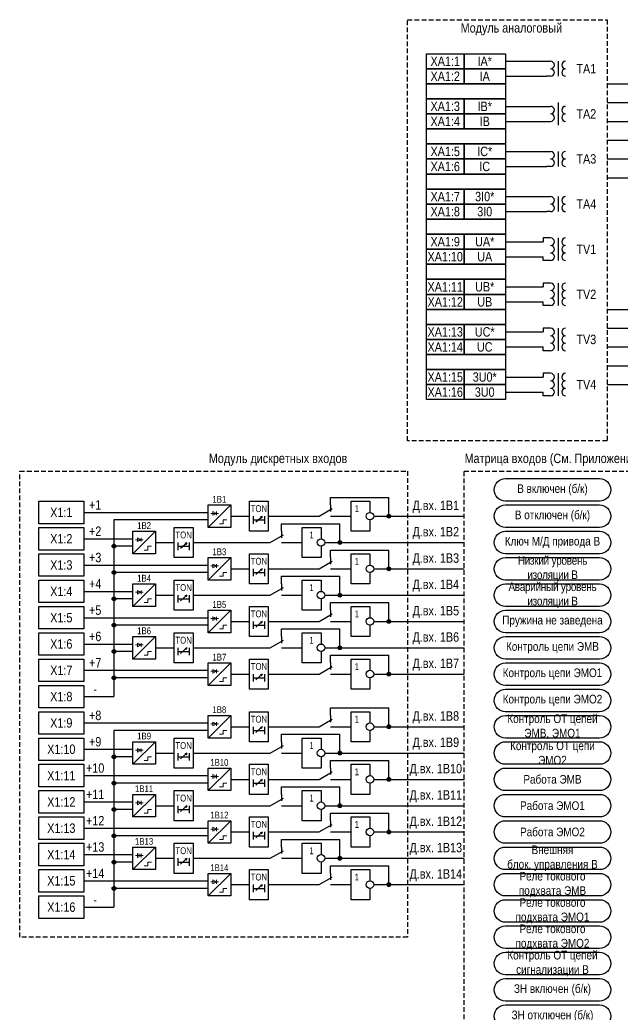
# Model space of a CAD drawing. Header units: millimetres. Extents: x -32357 to 1150, y -489 to 2440.
# Drawn here: x -32357 to -32197, y 519.6 to 784 of the extents above; entities that cross this region are included whole.
import ezdxf

# ---------------------------------------------------------------- set-up
doc = ezdxf.new("R2010")
doc.units = ezdxf.units.MM
doc.linetypes.add('штриховая2', pattern=[0.375, 0.25, -0.125])
doc.layers.add('Основная', color=7, linetype='Continuous')
doc.styles.add('2.5_Gost_RD', font='ARIALN.TTF', dxfattribs={"height": 2.5})

# ---------------------------------------------------------------- blocks, each defined once
blk = doc.blocks.new('*U958')
at = {"layer": 'Основная', "ltscale": 0.35}
blk.add_line((6, 6), (6, 2.5), dxfattribs=at)
at = {"layer": 'Основная', "color": 0}
blk.add_line((0, 0), (7, 4), dxfattribs=at)
blk = doc.blocks.new('Точка')
at = {"ltscale": 100}
h = blk.add_hatch(color=256, dxfattribs=at)
h.dxf.hatch_style = 1
edge = h.paths.add_edge_path()
edge.add_arc((0, 0), 0.5, 0, 360)
blk.add_circle((0, 0), 0.5, dxfattribs=at)

msp = doc.modelspace()

# ---------------------------------------------------------------- linework, layer by layer
at = {"ltscale": 100}
for p, q in [((-32228, 773), (-32216, 773)), ((-32214, 773), (-32214, 769)), ((-32228, 769), (-32217, 769)), ((-32228, 769), (-32217, 769)), ((-32216, 769), (-32217, 769)), ((-32201, 767), (-32179, 767)), ((-32214, 762), (-32214, 756)), ((-32201, 762), (-32179, 762)), ((-32228, 761), (-32216, 761)), ((-32228, 757), (-32216, 757)), ((-32201, 757), (-32179, 757)), ((-32201, 752), (-32179, 752)), ((-32228, 749), (-32216, 749)), ((-32214, 749), (-32214, 745)), ((-32201, 747), (-32179, 747)), ((-32228, 745), (-32217, 745)), ((-32228, 745), (-32217, 745)), ((-32216, 745), (-32217, 745)), ((-32201, 742), (-32179, 742)), ((-32228, 737), (-32216, 737)), ((-32214, 737), (-32214, 733)), ((-32228, 733), (-32217, 733)), ((-32228, 733), (-32217, 733)), ((-32216, 733), (-32217, 733)), ((-32228, 725), (-32218, 725)), ((-32216, 726), (-32218, 726)), ((-32218, 726), (-32218, 725)), ((-32214, 726), (-32214, 720)), ((-32228, 721), (-32218, 721)), ((-32218, 720), (-32218, 721)), ((-32216, 720), (-32218, 720)), ((-32216, 714), (-32218, 714)), ((-32218, 714), (-32218, 713)), ((-32214, 714), (-32214, 708)), ((-32228, 713), (-32218, 713)), ((-32228, 709), (-32218, 709)), ((-32218, 708), (-32218, 709)), ((-32216, 708), (-32218, 708)), ((-32201, 707), (-32179, 707)), ((-32228, 701), (-32218, 701)), ((-32216, 702), (-32218, 702)), ((-32218, 702), (-32218, 701)), ((-32214, 702), (-32214, 696)), ((-32201, 702), (-32179, 702)), ((-32228, 697), (-32218, 697)), ((-32218, 696), (-32218, 697)), ((-32216, 696), (-32218, 696)), ((-32201, 697), (-32179, 697)), ((-32201, 692), (-32179, 692)), ((-32228, 689), (-32218, 689)), ((-32216, 690), (-32218, 690)), ((-32218, 690), (-32218, 689)), ((-32214, 690), (-32214, 684)), ((-32228, 685), (-32218, 685)), ((-32218, 684), (-32218, 685)), ((-32201, 687), (-32179, 687)), ((-32216, 684), (-32218, 684)), ((-32274.5, 655), (-32274.5, 657)), ((-32274.5, 657), (-32259, 657)), ((-32259, 652), (-32259, 657)), ((-32307, 651), (-32332, 651)), ((-32332, 651), (-32332, 604)), ((-32301, 652), (-32296, 652)), ((-32272, 652), (-32269, 652)), ((-32263, 652), (-32239, 652)), ((-32287.5, 648), (-32287.5, 650)), ((-32287.5, 650), (-32272, 650)), ((-32272, 645), (-32272, 650)), ((-32327, 644), (-32332, 644)), ((-32321, 645), (-32316, 645)), ((-32285, 645), (-32282, 645)), ((-32276, 645), (-32239, 645)), ((-32274.5, 641), (-32274.5, 643)), ((-32274.5, 643), (-32259, 643)), ((-32259, 638), (-32259, 643)), ((-32301, 638), (-32296, 638)), ((-32272, 638), (-32269, 638)), ((-32263, 638), (-32239, 638)), ((-32307, 637), (-32332, 637)), ((-32287.5, 634), (-32287.5, 636)), ((-32287.5, 636), (-32272, 636)), ((-32272, 631), (-32272, 636)), ((-32327, 630), (-32332, 630)), ((-32321, 631), (-32316, 631)), ((-32285, 631), (-32282, 631)), ((-32276, 631), (-32239, 631)), ((-32274.5, 627), (-32274.5, 629)), ((-32274.5, 629), (-32259, 629)), ((-32259, 624), (-32259, 629)), ((-32307, 623), (-32332, 623)), ((-32301, 624), (-32296, 624)), ((-32287.5, 620), (-32287.5, 622)), ((-32287.5, 622), (-32272, 622)), ((-32272, 624), (-32269, 624)), ((-32272, 617), (-32272, 622)), ((-32263, 624), (-32239, 624)), ((-32321, 617), (-32316, 617)), ((-32285, 617), (-32282, 617)), ((-32276, 617), (-32239, 617)), ((-32327, 616), (-32332, 616)), ((-32274.5, 615), (-32259, 615)), ((-32274.5, 613), (-32274.5, 615)), ((-32259, 610), (-32259, 615)), ((-32307, 609), (-32332, 609)), ((-32301, 610), (-32296, 610)), ((-32272, 610), (-32269, 610)), ((-32263, 610), (-32239, 610)), ((-32274.5, 599), (-32274.5, 601)), ((-32274.5, 601), (-32259, 601)), ((-32259, 596), (-32259, 601)), ((-32307, 595), (-32332, 595)), ((-32332, 595), (-32332, 548)), ((-32301, 596), (-32296, 596)), ((-32272, 596), (-32269, 596)), ((-32263, 596), (-32239, 596)), ((-32287.5, 592), (-32287.5, 594)), ((-32287.5, 594), (-32272, 594)), ((-32272, 589), (-32272, 594)), ((-32327, 588), (-32332, 588)), ((-32321, 589), (-32316, 589)), ((-32285, 589), (-32282, 589)), ((-32276, 589), (-32239, 589)), ((-32274.5, 585), (-32274.5, 587)), ((-32274.5, 587), (-32259, 587)), ((-32259, 582), (-32259, 587)), ((-32301, 582), (-32296, 582)), ((-32272, 582), (-32269, 582)), ((-32263, 582), (-32239, 582)), ((-32307, 581), (-32332, 581)), ((-32287.5, 578), (-32287.5, 580)), ((-32287.5, 580), (-32272, 580)), ((-32272, 575), (-32272, 580)), ((-32327, 574), (-32332, 574)), ((-32321, 575), (-32316, 575)), ((-32285, 575), (-32282, 575)), ((-32276, 575), (-32239, 575)), ((-32274.5, 571), (-32274.5, 573)), ((-32274.5, 573), (-32259, 573)), ((-32259, 568), (-32259, 573)), ((-32307, 567), (-32332, 567)), ((-32301, 568), (-32296, 568)), ((-32287.5, 564), (-32287.5, 566)), ((-32287.5, 566), (-32272, 566)), ((-32272, 568), (-32269, 568)), ((-32272, 561), (-32272, 566)), ((-32263, 568), (-32239, 568)), ((-32321, 561), (-32316, 561)), ((-32285, 561), (-32282, 561)), ((-32276, 561), (-32239, 561)), ((-32327, 560), (-32332, 560)), ((-32274.5, 559), (-32259, 559)), ((-32274.5, 557), (-32274.5, 559)), ((-32259, 554), (-32259, 559)), ((-32307, 553), (-32332, 553)), ((-32301, 554), (-32296, 554)), ((-32272, 554), (-32269, 554)), ((-32263, 554), (-32239, 554))]:
    msp.add_line(p, q, dxfattribs=at)
at = {"lineweight": 13, "ltscale": 0.25}
for p, q in [((-32304.75, 653.25), (-32304.75, 652.25)), ((-32324.75, 646.25), (-32324.75, 645.25)), ((-32304.75, 639.25), (-32304.75, 638.25)), ((-32324.75, 632.25), (-32324.75, 631.25)), ((-32304.75, 625.25), (-32304.75, 624.25)), ((-32324.75, 618.25), (-32324.75, 617.25)), ((-32304.75, 611.25), (-32304.75, 610.25)), ((-32304.75, 597.25), (-32304.75, 596.25)), ((-32324.75, 590.25), (-32324.75, 589.25)), ((-32304.75, 583.25), (-32304.75, 582.25)), ((-32324.75, 576.25), (-32324.75, 575.25)), ((-32304.75, 569.25), (-32304.75, 568.25)), ((-32324.75, 562.25), (-32324.75, 561.25)), ((-32304.75, 555.25), (-32304.75, 554.25))]:
    msp.add_line(p, q, dxfattribs=at)
at = {"color": 7, "ltscale": 100}
for p, q in [((-32294.3, 650.46), (-32292.63, 651.95)), ((-32292.63, 651.95), (-32293.15, 651.73)), ((-32292.63, 651.95), (-32292.89, 651.48)), ((-32314.3, 643.46), (-32312.63, 644.95)), ((-32312.63, 644.95), (-32313.15, 644.73)), ((-32312.63, 644.95), (-32312.89, 644.48)), ((-32294.3, 636.46), (-32292.63, 637.95)), ((-32292.63, 637.95), (-32293.15, 637.73)), ((-32292.63, 637.95), (-32292.89, 637.48)), ((-32314.3, 629.46), (-32312.63, 630.95)), ((-32312.63, 630.95), (-32313.15, 630.73)), ((-32312.63, 630.95), (-32312.89, 630.48)), ((-32294.3, 622.46), (-32292.63, 623.95)), ((-32292.63, 623.95), (-32293.15, 623.73)), ((-32292.63, 623.95), (-32292.89, 623.48)), ((-32314.3, 615.46), (-32312.63, 616.95)), ((-32312.63, 616.95), (-32313.15, 616.73)), ((-32312.63, 616.95), (-32312.89, 616.48)), ((-32294.3, 608.46), (-32292.63, 609.95)), ((-32292.63, 609.95), (-32293.15, 609.73)), ((-32292.63, 609.95), (-32292.89, 609.48)), ((-32294.3, 594.46), (-32292.63, 595.95)), ((-32292.63, 595.95), (-32293.15, 595.73)), ((-32292.63, 595.95), (-32292.89, 595.48)), ((-32314.3, 587.46), (-32312.63, 588.95)), ((-32312.63, 588.95), (-32313.15, 588.73)), ((-32312.63, 588.95), (-32312.89, 588.48)), ((-32294.3, 580.46), (-32292.63, 581.95)), ((-32292.63, 581.95), (-32293.15, 581.73)), ((-32292.63, 581.95), (-32292.89, 581.48)), ((-32314.3, 573.46), (-32312.63, 574.95)), ((-32312.63, 574.95), (-32313.15, 574.73)), ((-32312.63, 574.95), (-32312.89, 574.48)), ((-32294.3, 566.46), (-32292.63, 567.95)), ((-32292.63, 567.95), (-32293.15, 567.73)), ((-32292.63, 567.95), (-32292.89, 567.48)), ((-32314.3, 559.46), (-32312.63, 560.95)), ((-32312.63, 560.95), (-32313.15, 560.73)), ((-32312.63, 560.95), (-32312.89, 560.48)), ((-32294.3, 552.46), (-32292.63, 553.95)), ((-32292.63, 553.95), (-32293.15, 553.73)), ((-32292.63, 553.95), (-32292.89, 553.48))]:
    msp.add_line(p, q, dxfattribs=at)
at = {"color": 7, "linetype": 'штриховая2', "ltscale": 5}
for points in [[(-32254, 784), (-32201, 784), (-32201, 672), (-32254, 672)], [(-32357, 664), (-32254, 664), (-32254, 540), (-32357, 540)], [(-32239, 664), (-32189, 664), (-32189, 72), (-32239, 72)]]:
    msp.add_lwpolyline(points, close=True, dxfattribs=at)
at = {"ltscale": 100}
for points in [[(-32249, 775), (-32239, 775), (-32239, 771), (-32249, 771)], [(-32239, 775), (-32228, 775), (-32228, 771), (-32239, 771)], [(-32249, 771), (-32239, 771), (-32239, 767), (-32249, 767)], [(-32239, 771), (-32228, 771), (-32228, 767), (-32239, 767)], [(-32249, 767), (-32228, 767), (-32228, 763), (-32249, 763)], [(-32249, 763), (-32239, 763), (-32239, 759), (-32249, 759)], [(-32239, 763), (-32228, 763), (-32228, 759), (-32239, 759)], [(-32249, 759), (-32239, 759), (-32239, 755), (-32249, 755)], [(-32239, 759), (-32228, 759), (-32228, 755), (-32239, 755)], [(-32249, 755), (-32228, 755), (-32228, 751), (-32249, 751)], [(-32249, 751), (-32239, 751), (-32239, 747), (-32249, 747)], [(-32239, 751), (-32228, 751), (-32228, 747), (-32239, 747)], [(-32249, 747), (-32239, 747), (-32239, 743), (-32249, 743)], [(-32239, 747), (-32228, 747), (-32228, 743), (-32239, 743)], [(-32249, 743), (-32228, 743), (-32228, 739), (-32249, 739)], [(-32249, 739), (-32239, 739), (-32239, 735), (-32249, 735)], [(-32239, 739), (-32228, 739), (-32228, 735), (-32239, 735)], [(-32249, 735), (-32239, 735), (-32239, 731), (-32249, 731)], [(-32239, 735), (-32228, 735), (-32228, 731), (-32239, 731)], [(-32249, 731), (-32228, 731), (-32228, 727), (-32249, 727)], [(-32249, 727), (-32239, 727), (-32239, 723), (-32249, 723)], [(-32239, 727), (-32228, 727), (-32228, 723), (-32239, 723)], [(-32249, 723), (-32239, 723), (-32239, 719), (-32249, 719)], [(-32239, 723), (-32228, 723), (-32228, 719), (-32239, 719)], [(-32249, 719), (-32228, 719), (-32228, 715), (-32249, 715)], [(-32249, 715), (-32239, 715), (-32239, 711), (-32249, 711)], [(-32239, 715), (-32228, 715), (-32228, 711), (-32239, 711)], [(-32249, 711), (-32239, 711), (-32239, 707), (-32249, 707)], [(-32239, 711), (-32228, 711), (-32228, 707), (-32239, 707)], [(-32249, 707), (-32228, 707), (-32228, 703), (-32249, 703)], [(-32249, 703), (-32239, 703), (-32239, 699), (-32249, 699)], [(-32239, 703), (-32228, 703), (-32228, 699), (-32239, 699)], [(-32249, 699), (-32239, 699), (-32239, 695), (-32249, 695)], [(-32239, 699), (-32228, 699), (-32228, 695), (-32239, 695)], [(-32249, 695), (-32228, 695), (-32228, 691), (-32249, 691)], [(-32249, 691), (-32239, 691), (-32239, 687), (-32249, 687)], [(-32239, 691), (-32228, 691), (-32228, 687), (-32239, 687)], [(-32249, 687), (-32239, 687), (-32239, 683), (-32249, 683)], [(-32239, 687), (-32228, 687), (-32228, 683), (-32239, 683)], [(-32296, 656), (-32291, 656), (-32291, 648), (-32296, 648)], [(-32316, 649), (-32311, 649), (-32311, 641), (-32316, 641)], [(-32296, 642), (-32291, 642), (-32291, 634), (-32296, 634)], [(-32316, 635), (-32311, 635), (-32311, 627), (-32316, 627)], [(-32296, 628), (-32291, 628), (-32291, 620), (-32296, 620)], [(-32316, 621), (-32311, 621), (-32311, 613), (-32316, 613)], [(-32296, 614), (-32291, 614), (-32291, 606), (-32296, 606)], [(-32296, 600), (-32291, 600), (-32291, 592), (-32296, 592)], [(-32316, 593), (-32311, 593), (-32311, 585), (-32316, 585)], [(-32296, 586), (-32291, 586), (-32291, 578), (-32296, 578)], [(-32316, 579), (-32311, 579), (-32311, 571), (-32316, 571)], [(-32296, 572), (-32291, 572), (-32291, 564), (-32296, 564)], [(-32316, 565), (-32311, 565), (-32311, 557), (-32316, 557)], [(-32296, 558), (-32291, 558), (-32291, 550), (-32296, 550)]]:
    msp.add_lwpolyline(points, close=True, dxfattribs=at)
for points in [[(-32228, 656, -1), (-32228, 662), (-32203, 662, -1), (-32203, 656)], [(-32228, 649, -1), (-32228, 655), (-32203, 655, -1), (-32203, 649)], [(-32228, 642, -1), (-32228, 648), (-32203, 648, -1), (-32203, 642)], [(-32228, 635, -1), (-32228, 641), (-32203, 641, -1), (-32203, 635)], [(-32228, 628, -1), (-32228, 634), (-32203, 634, -1), (-32203, 628)], [(-32228, 621, -1), (-32228, 627), (-32203, 627, -1), (-32203, 621)], [(-32228, 614, -1), (-32228, 620), (-32203, 620, -1), (-32203, 614)], [(-32228, 607, -1), (-32228, 613), (-32203, 613, -1), (-32203, 607)], [(-32228, 600, -1), (-32228, 606), (-32203, 606, -1), (-32203, 600)], [(-32228, 593, -1), (-32228, 599), (-32203, 599, -1), (-32203, 593)], [(-32228, 586, -1), (-32228, 592), (-32203, 592, -1), (-32203, 586)], [(-32228, 579, -1), (-32228, 585), (-32203, 585, -1), (-32203, 579)], [(-32228, 572, -1), (-32228, 578), (-32203, 578, -1), (-32203, 572)], [(-32228, 565, -1), (-32228, 571), (-32203, 571, -1), (-32203, 565)], [(-32228, 558, -1), (-32228, 564), (-32203, 564, -1), (-32203, 558)], [(-32228, 551, -1), (-32228, 557), (-32203, 557, -1), (-32203, 551)], [(-32228, 544, -1), (-32228, 550), (-32203, 550, -1), (-32203, 544)], [(-32228, 537, -1), (-32228, 543), (-32203, 543, -1), (-32203, 537)], [(-32228, 530, -1), (-32228, 536), (-32203, 536, -1), (-32203, 530)], [(-32228, 523, -1), (-32228, 529), (-32203, 529, -1), (-32203, 523)], [(-32228, 516, -1), (-32228, 522), (-32203, 522, -1), (-32203, 516)]]:
    msp.add_lwpolyline(points, format="xyb", close=True, dxfattribs=at)
for points in [[(-32352, 656), (-32340, 656), (-32340, 650), (-32352, 650)], [(-32307, 655), (-32301, 655), (-32301, 649), (-32307, 649)], [(-32352, 649), (-32340, 649), (-32340, 643), (-32352, 643)], [(-32327, 648), (-32321, 648), (-32321, 642), (-32327, 642)], [(-32352, 642), (-32340, 642), (-32340, 636), (-32352, 636)], [(-32307, 641), (-32301, 641), (-32301, 635), (-32307, 635)], [(-32352, 635), (-32340, 635), (-32340, 629), (-32352, 629)], [(-32327, 634), (-32321, 634), (-32321, 628), (-32327, 628)], [(-32352, 628), (-32340, 628), (-32340, 622), (-32352, 622)], [(-32307, 627), (-32301, 627), (-32301, 621), (-32307, 621)], [(-32352, 621), (-32340, 621), (-32340, 615), (-32352, 615)], [(-32327, 620), (-32321, 620), (-32321, 614), (-32327, 614)], [(-32352, 614), (-32340, 614), (-32340, 608), (-32352, 608)], [(-32307, 613), (-32301, 613), (-32301, 607), (-32307, 607)], [(-32352, 607), (-32340, 607), (-32340, 601), (-32352, 601)], [(-32352, 600), (-32340, 600), (-32340, 594), (-32352, 594)], [(-32307, 599), (-32301, 599), (-32301, 593), (-32307, 593)], [(-32352, 593), (-32340, 593), (-32340, 587), (-32352, 587)], [(-32327, 592), (-32321, 592), (-32321, 586), (-32327, 586)], [(-32352, 586), (-32340, 586), (-32340, 580), (-32352, 580)], [(-32307, 585), (-32301, 585), (-32301, 579), (-32307, 579)], [(-32352, 579), (-32340, 579), (-32340, 573), (-32352, 573)], [(-32327, 578), (-32321, 578), (-32321, 572), (-32327, 572)], [(-32352, 572), (-32340, 572), (-32340, 566), (-32352, 566)], [(-32307, 571), (-32301, 571), (-32301, 565), (-32307, 565)], [(-32352, 565), (-32340, 565), (-32340, 559), (-32352, 559)], [(-32327, 564), (-32321, 564), (-32321, 558), (-32327, 558)], [(-32352, 558), (-32340, 558), (-32340, 552), (-32352, 552)], [(-32307, 557), (-32301, 557), (-32301, 551), (-32307, 551)], [(-32352, 551), (-32340, 551), (-32340, 545), (-32352, 545)]]:
    msp.add_lwpolyline(points, close=True)
for points in [[(-32264, 651), (-32264, 648), (-32269, 648), (-32269, 656), (-32264, 656), (-32264, 653)], [(-32295, 652), (-32295, 650)], [(-32295, 651), (-32292, 651)], [(-32292, 652), (-32292, 650)], [(-32277, 644), (-32277, 641), (-32282, 641), (-32282, 649), (-32277, 649), (-32277, 646)], [(-32315, 645), (-32315, 643)], [(-32315, 644), (-32312, 644)], [(-32312, 645), (-32312, 643)], [(-32264, 637), (-32264, 634), (-32269, 634), (-32269, 642), (-32264, 642), (-32264, 639)], [(-32295, 638), (-32295, 636)], [(-32292, 638), (-32292, 636)], [(-32295, 637), (-32292, 637)], [(-32277, 630), (-32277, 627), (-32282, 627), (-32282, 635), (-32277, 635), (-32277, 632)], [(-32315, 631), (-32315, 629)], [(-32315, 630), (-32312, 630)], [(-32312, 631), (-32312, 629)], [(-32264, 623), (-32264, 620), (-32269, 620), (-32269, 628), (-32264, 628), (-32264, 625)], [(-32295, 624), (-32295, 622)], [(-32295, 623), (-32292, 623)], [(-32292, 624), (-32292, 622)], [(-32277, 616), (-32277, 613), (-32282, 613), (-32282, 621), (-32277, 621), (-32277, 618)], [(-32315, 617), (-32315, 615)], [(-32312, 617), (-32312, 615)], [(-32315, 616), (-32312, 616)], [(-32264, 609), (-32264, 606), (-32269, 606), (-32269, 614), (-32264, 614), (-32264, 611)], [(-32295, 610), (-32295, 608)], [(-32295, 609), (-32292, 609)], [(-32292, 610), (-32292, 608)], [(-32264, 595), (-32264, 592), (-32269, 592), (-32269, 600), (-32264, 600), (-32264, 597)], [(-32295, 596), (-32295, 594)], [(-32295, 595), (-32292, 595)], [(-32292, 596), (-32292, 594)], [(-32277, 588), (-32277, 585), (-32282, 585), (-32282, 593), (-32277, 593), (-32277, 590)], [(-32315, 589), (-32315, 587)], [(-32315, 588), (-32312, 588)], [(-32312, 589), (-32312, 587)], [(-32264, 581), (-32264, 578), (-32269, 578), (-32269, 586), (-32264, 586), (-32264, 583)], [(-32295, 582), (-32295, 580)], [(-32292, 582), (-32292, 580)], [(-32295, 581), (-32292, 581)], [(-32277, 574), (-32277, 571), (-32282, 571), (-32282, 579), (-32277, 579), (-32277, 576)], [(-32315, 575), (-32315, 573)], [(-32315, 574), (-32312, 574)], [(-32312, 575), (-32312, 573)], [(-32264, 567), (-32264, 564), (-32269, 564), (-32269, 572), (-32264, 572), (-32264, 569)], [(-32295, 568), (-32295, 566)], [(-32295, 567), (-32292, 567)], [(-32292, 568), (-32292, 566)], [(-32277, 560), (-32277, 557), (-32282, 557), (-32282, 565), (-32277, 565), (-32277, 562)], [(-32315, 561), (-32315, 559)], [(-32312, 561), (-32312, 559)], [(-32315, 560), (-32312, 560)], [(-32264, 553), (-32264, 550), (-32269, 550), (-32269, 558), (-32264, 558), (-32264, 555)], [(-32295, 554), (-32295, 552)], [(-32295, 553), (-32292, 553)], [(-32292, 554), (-32292, 552)]]:
    msp.add_lwpolyline(points, dxfattribs=at)
at = {"lineweight": 13, "ltscale": 0.25}
for points in [[(-32304.75, 652.75), (-32305.75, 653.25), (-32305.75, 652.25), (-32304.75, 652.75)], [(-32324.75, 645.75), (-32325.75, 646.25), (-32325.75, 645.25), (-32324.75, 645.75)], [(-32304.75, 638.75), (-32305.75, 639.25), (-32305.75, 638.25), (-32304.75, 638.75)], [(-32324.75, 631.75), (-32325.75, 632.25), (-32325.75, 631.25), (-32324.75, 631.75)], [(-32304.75, 624.75), (-32305.75, 625.25), (-32305.75, 624.25), (-32304.75, 624.75)], [(-32324.75, 617.75), (-32325.75, 618.25), (-32325.75, 617.25), (-32324.75, 617.75)], [(-32304.75, 610.75), (-32305.75, 611.25), (-32305.75, 610.25), (-32304.75, 610.75)], [(-32304.75, 596.75), (-32305.75, 597.25), (-32305.75, 596.25), (-32304.75, 596.75)], [(-32324.75, 589.75), (-32325.75, 590.25), (-32325.75, 589.25), (-32324.75, 589.75)], [(-32304.75, 582.75), (-32305.75, 583.25), (-32305.75, 582.25), (-32304.75, 582.75)], [(-32324.75, 575.75), (-32325.75, 576.25), (-32325.75, 575.25), (-32324.75, 575.75)], [(-32304.75, 568.75), (-32305.75, 569.25), (-32305.75, 568.25), (-32304.75, 568.75)], [(-32324.75, 561.75), (-32325.75, 562.25), (-32325.75, 561.25), (-32324.75, 561.75)], [(-32304.75, 554.75), (-32305.75, 555.25), (-32305.75, 554.25), (-32304.75, 554.75)]]:
    msp.add_lwpolyline(points, dxfattribs=at)
at = {"lineweight": 13, "flags": 128}
for points in [[(-32305.5, 653.5, 0, 0, 0), (-32305.5, 654, 0.25, 0, 0), (-32305.5, 654.5, 0, 0, 0)], [(-32305, 653.5, 0, 0, 0), (-32305, 654, 0.25, 0, 0), (-32305, 654.5, 0, 0, 0)], [(-32325.5, 646.5, 0, 0, 0), (-32325.5, 647, 0.25, 0, 0), (-32325.5, 647.5, 0, 0, 0)], [(-32325, 646.5, 0, 0, 0), (-32325, 647, 0.25, 0, 0), (-32325, 647.5, 0, 0, 0)], [(-32305.5, 639.5, 0, 0, 0), (-32305.5, 640, 0.25, 0, 0), (-32305.5, 640.5, 0, 0, 0)], [(-32305, 639.5, 0, 0, 0), (-32305, 640, 0.25, 0, 0), (-32305, 640.5, 0, 0, 0)], [(-32325.5, 632.5, 0, 0, 0), (-32325.5, 633, 0.25, 0, 0), (-32325.5, 633.5, 0, 0, 0)], [(-32325, 632.5, 0, 0, 0), (-32325, 633, 0.25, 0, 0), (-32325, 633.5, 0, 0, 0)], [(-32305.5, 625.5, 0, 0, 0), (-32305.5, 626, 0.25, 0, 0), (-32305.5, 626.5, 0, 0, 0)], [(-32305, 625.5, 0, 0, 0), (-32305, 626, 0.25, 0, 0), (-32305, 626.5, 0, 0, 0)], [(-32325.5, 618.5, 0, 0, 0), (-32325.5, 619, 0.25, 0, 0), (-32325.5, 619.5, 0, 0, 0)], [(-32325, 618.5, 0, 0, 0), (-32325, 619, 0.25, 0, 0), (-32325, 619.5, 0, 0, 0)], [(-32305.5, 611.5, 0, 0, 0), (-32305.5, 612, 0.25, 0, 0), (-32305.5, 612.5, 0, 0, 0)], [(-32305, 611.5, 0, 0, 0), (-32305, 612, 0.25, 0, 0), (-32305, 612.5, 0, 0, 0)], [(-32305.5, 597.5, 0, 0, 0), (-32305.5, 598, 0.25, 0, 0), (-32305.5, 598.5, 0, 0, 0)], [(-32305, 597.5, 0, 0, 0), (-32305, 598, 0.25, 0, 0), (-32305, 598.5, 0, 0, 0)], [(-32325.5, 590.5, 0, 0, 0), (-32325.5, 591, 0.25, 0, 0), (-32325.5, 591.5, 0, 0, 0)], [(-32325, 590.5, 0, 0, 0), (-32325, 591, 0.25, 0, 0), (-32325, 591.5, 0, 0, 0)], [(-32305.5, 583.5, 0, 0, 0), (-32305.5, 584, 0.25, 0, 0), (-32305.5, 584.5, 0, 0, 0)], [(-32305, 583.5, 0, 0, 0), (-32305, 584, 0.25, 0, 0), (-32305, 584.5, 0, 0, 0)], [(-32325.5, 576.5, 0, 0, 0), (-32325.5, 577, 0.25, 0, 0), (-32325.5, 577.5, 0, 0, 0)], [(-32325, 576.5, 0, 0, 0), (-32325, 577, 0.25, 0, 0), (-32325, 577.5, 0, 0, 0)], [(-32305.5, 569.5, 0, 0, 0), (-32305.5, 570, 0.25, 0, 0), (-32305.5, 570.5, 0, 0, 0)], [(-32305, 569.5, 0, 0, 0), (-32305, 570, 0.25, 0, 0), (-32305, 570.5, 0, 0, 0)], [(-32325.5, 562.5, 0, 0, 0), (-32325.5, 563, 0.25, 0, 0), (-32325.5, 563.5, 0, 0, 0)], [(-32325, 562.5, 0, 0, 0), (-32325, 563, 0.25, 0, 0), (-32325, 563.5, 0, 0, 0)], [(-32305.5, 555.5, 0, 0, 0), (-32305.5, 556, 0.25, 0, 0), (-32305.5, 556.5, 0, 0, 0)], [(-32305, 555.5, 0, 0, 0), (-32305, 556, 0.25, 0, 0), (-32305, 556.5, 0, 0, 0)]]:
    msp.add_lwpolyline(points, format="xyseb", dxfattribs=at)
for centre in [(-32264, 652), (-32277, 645), (-32264, 638), (-32277, 631), (-32264, 624), (-32277, 617), (-32264, 610), (-32264, 596), (-32277, 589), (-32264, 582), (-32277, 575), (-32264, 568), (-32277, 561), (-32264, 554)]:
    msp.add_circle(centre, 1)
at = {"ltscale": 100}
for centre, start, end in [((-32216, 772), 270, 90), ((-32212, 772), 90, 270), ((-32216, 770), 270, 90), ((-32212, 770), 90, 270), ((-32216, 760), 270, 90), ((-32216, 758), 270, 90), ((-32212, 760), 90, 270), ((-32212, 758), 90, 270), ((-32216, 748), 270, 90), ((-32212, 748), 90, 270), ((-32216, 746), 270, 90), ((-32212, 746), 90, 270), ((-32216, 736), 270, 90), ((-32212, 736), 90, 270), ((-32216, 734), 270, 90), ((-32212, 734), 90, 270), ((-32216, 725), 270, 90), ((-32212, 725), 90, 270), ((-32216, 723), 270, 90), ((-32216, 721), 270, 90), ((-32212, 723), 90, 270), ((-32212, 721), 90, 270), ((-32216, 713), 270, 90), ((-32212, 713), 90, 270), ((-32216, 711), 270, 90), ((-32212, 711), 90, 270), ((-32216, 709), 270, 90), ((-32212, 709), 90, 270), ((-32216, 701), 270, 90), ((-32212, 701), 90, 270), ((-32216, 699), 270, 90), ((-32212, 699), 90, 270), ((-32216, 697), 270, 90), ((-32212, 697), 90, 270), ((-32216, 689), 270, 90), ((-32216, 687), 270, 90), ((-32212, 689), 90, 270), ((-32212, 687), 90, 270), ((-32216, 685), 270, 90), ((-32212, 685), 90, 270)]:
    msp.add_arc(centre, 1, start, end, dxfattribs=at)
at = {"layer": 'Основная', "ltscale": 0.25}
for p, q in [((-32301, 655), (-32307, 649)), ((-32321, 648), (-32327, 642)), ((-32301, 641), (-32307, 635)), ((-32321, 634), (-32327, 628)), ((-32301, 627), (-32307, 621)), ((-32321, 620), (-32327, 614)), ((-32301, 613), (-32307, 607)), ((-32301, 599), (-32307, 593)), ((-32321, 592), (-32327, 586)), ((-32301, 585), (-32307, 579)), ((-32321, 578), (-32327, 572)), ((-32301, 571), (-32307, 565)), ((-32321, 564), (-32327, 558)), ((-32301, 557), (-32307, 551))]:
    msp.add_line(p, q, dxfattribs=at)
at = {"layer": 'Основная', "color": 0}
for p, q in [((-32340, 653), (-32307, 653)), ((-32291, 652), (-32277.5, 652)), ((-32274.5, 652), (-32271.5, 652)), ((-32340, 646), (-32327, 646)), ((-32311, 645), (-32290.5, 645)), ((-32287.5, 645), (-32284.5, 645)), ((-32340, 639), (-32307, 639)), ((-32291, 638), (-32277.5, 638)), ((-32274.5, 638), (-32271.5, 638)), ((-32340, 632), (-32327, 632)), ((-32311, 631), (-32290.5, 631)), ((-32287.5, 631), (-32284.5, 631)), ((-32340, 625), (-32307, 625)), ((-32291, 624), (-32277.5, 624)), ((-32274.5, 624), (-32271.5, 624)), ((-32340, 618), (-32327, 618)), ((-32311, 617), (-32290.5, 617)), ((-32287.5, 617), (-32284.5, 617)), ((-32340, 611), (-32307, 611)), ((-32291, 610), (-32277.5, 610)), ((-32274.5, 610), (-32271.5, 610)), ((-32340, 604), (-32332, 604)), ((-32340, 597), (-32307, 597)), ((-32291, 596), (-32277.5, 596)), ((-32274.5, 596), (-32271.5, 596)), ((-32340, 590), (-32327, 590)), ((-32311, 589), (-32290.5, 589)), ((-32287.5, 589), (-32284.5, 589)), ((-32340, 583), (-32307, 583)), ((-32291, 582), (-32277.5, 582)), ((-32274.5, 582), (-32271.5, 582)), ((-32340, 576), (-32327, 576)), ((-32311, 575), (-32290.5, 575)), ((-32287.5, 575), (-32284.5, 575)), ((-32340, 569), (-32307, 569)), ((-32291, 568), (-32277.5, 568)), ((-32274.5, 568), (-32271.5, 568)), ((-32340, 562), (-32327, 562)), ((-32311, 561), (-32290.5, 561)), ((-32287.5, 561), (-32284.5, 561)), ((-32340, 555), (-32307, 555)), ((-32291, 554), (-32277.5, 554)), ((-32274.5, 554), (-32271.5, 554)), ((-32340, 548), (-32332, 548))]:
    msp.add_line(p, q, dxfattribs=at)
at = {"layer": 'Основная', "color": 0, "lineweight": 13}
for p, q in [((-32306.25, 652.75), (-32304.25, 652.75)), ((-32326.25, 645.75), (-32324.25, 645.75)), ((-32306.25, 638.75), (-32304.25, 638.75)), ((-32326.25, 631.75), (-32324.25, 631.75)), ((-32306.25, 624.75), (-32304.25, 624.75)), ((-32326.25, 617.75), (-32324.25, 617.75)), ((-32306.25, 610.75), (-32304.25, 610.75)), ((-32306.25, 596.75), (-32304.25, 596.75)), ((-32326.25, 589.75), (-32324.25, 589.75)), ((-32306.25, 582.75), (-32304.25, 582.75)), ((-32326.25, 575.75), (-32324.25, 575.75)), ((-32306.25, 568.75), (-32304.25, 568.75)), ((-32326.25, 561.75), (-32324.25, 561.75)), ((-32306.25, 554.75), (-32304.25, 554.75))]:
    msp.add_line(p, q, dxfattribs=at)
for p, q in [((-32303, 651), (-32302, 651)), ((-32303, 650), (-32303, 651)), ((-32304, 650), (-32303, 650)), ((-32324, 643), (-32323, 643)), ((-32323, 644), (-32322, 644)), ((-32323, 643), (-32323, 644)), ((-32304, 636), (-32303, 636)), ((-32303, 637), (-32302, 637)), ((-32303, 636), (-32303, 637)), ((-32323, 630), (-32322, 630)), ((-32323, 629), (-32323, 630)), ((-32324, 629), (-32323, 629)), ((-32324, 629), (-32323, 629)), ((-32304, 622), (-32303, 622)), ((-32303, 623), (-32302, 623)), ((-32303, 622), (-32303, 623)), ((-32324, 615), (-32323, 615)), ((-32323, 616), (-32322, 616)), ((-32323, 615), (-32323, 616)), ((-32303, 609), (-32302, 609)), ((-32303, 608), (-32303, 609)), ((-32304, 608), (-32303, 608)), ((-32303, 595), (-32302, 595)), ((-32303, 594), (-32303, 595)), ((-32304, 594), (-32303, 594)), ((-32323, 588), (-32322, 588)), ((-32323, 587), (-32323, 588)), ((-32324, 587), (-32323, 587)), ((-32304, 580), (-32303, 580)), ((-32303, 581), (-32302, 581)), ((-32303, 580), (-32303, 581)), ((-32323, 574), (-32322, 574)), ((-32323, 573), (-32323, 574)), ((-32324, 573), (-32323, 573)), ((-32324, 573), (-32323, 573)), ((-32304, 566), (-32303, 566)), ((-32303, 567), (-32302, 567)), ((-32303, 566), (-32303, 567)), ((-32324, 559), (-32323, 559)), ((-32323, 560), (-32322, 560)), ((-32323, 559), (-32323, 560)), ((-32303, 553), (-32302, 553)), ((-32303, 552), (-32303, 553)), ((-32304, 552), (-32303, 552))]:
    msp.add_line(p, q, dxfattribs=at).dxf.unprotected_set("ltscale", 0)

# ---------------------------------------------------------------- block references
at = {"ltscale": 100}
for p in [(-32259, 652), (-32272, 645), (-32332, 644), (-32332, 637), (-32259, 638), (-32332, 630), (-32272, 631), (-32259, 624), (-32332, 623), (-32332, 616), (-32272, 617), (-32332, 609), (-32259, 610), (-32259, 596), (-32332, 588), (-32272, 589), (-32259, 582), (-32332, 581), (-32332, 574), (-32272, 575), (-32332, 567), (-32259, 568), (-32272, 561), (-32332, 560), (-32332, 553), (-32259, 554)]:
    msp.add_blockref('Точка', p, dxfattribs=at)
at = {"layer": 'Основная', "ltscale": 0.25, "xscale": 0.5, "yscale": 0.5, "zscale": 0.5}
for p in [(-32277.5, 652), (-32290.5, 645), (-32277.5, 638), (-32290.5, 631), (-32277.5, 624), (-32290.5, 617), (-32277.5, 610), (-32277.5, 596), (-32290.5, 589), (-32277.5, 582), (-32290.5, 575), (-32277.5, 568), (-32290.5, 561), (-32277.5, 554)]:
    msp.add_blockref('*U958', p, dxfattribs=at)

# ---------------------------------------------------------------- texts
at = {"ltscale": 100, "attachment_point": 5, "style": '2.5_Gost_RD'}
for s, insert, char_height, width in [('\\pi2.19125;{\\C7;Модуль аналоговый}', (-32227.5, 781.5), 2.5, 53), ('XA1:1', (-32244, 773), 2.5, 10), ('IA*', (-32233.5, 773), 2.5, 11), ('ТA1', (-32206.5, 771), 2.5, 11), ('XA1:2', (-32244, 769), 2.5, 10), ('IA', (-32233.5, 769), 2.5, 11), ('XA1:3', (-32244, 761), 2.5, 10), ('IB*', (-32233.5, 761), 2.5, 11), ('ТA2', (-32206.5, 759), 2.5, 11), ('XA1:4', (-32244, 757), 2.5, 10), ('IB', (-32233.5, 757), 2.5, 11), ('XA1:5', (-32244, 749), 2.5, 10), ('IC*', (-32233.5, 749), 2.5, 11), ('XA1:6', (-32244, 745), 2.5, 10), ('IC', (-32233.5, 745), 2.5, 11), ('ТA3', (-32206.5, 747), 2.5, 11), ('XA1:7', (-32244, 737), 2.5, 10), ('3I0*', (-32233.5, 737), 2.5, 11), ('ТA4', (-32206.5, 735), 2.5, 11), ('XA1:8', (-32244, 733), 2.5, 10), ('3I0', (-32233.5, 733), 2.5, 11), ('XA1:9', (-32244, 725), 2.5, 10), ('UА*', (-32233.5, 725), 2.5, 11), ('XA1:10', (-32244, 721), 2.5, 10), ('UА', (-32233.5, 721), 2.5, 11), ('ТV1', (-32206.5, 723), 2.5, 11), ('XA1:11', (-32244, 713), 2.5, 10), ('UB*', (-32233.5, 713), 2.5, 11), ('ТV2', (-32206.5, 711), 2.5, 11), ('XA1:12', (-32244, 709), 2.5, 10), ('UB', (-32233.5, 709), 2.5, 11), ('XA1:13', (-32244, 701), 2.5, 10), ('UC*', (-32233.5, 701), 2.5, 11), ('XA1:14', (-32244, 697), 2.5, 10), ('UC', (-32233.5, 697), 2.5, 11), ('ТV3', (-32206.5, 699), 2.5, 11), ('XA1:15', (-32244, 689), 2.5, 10), ('3U0*', (-32233.5, 689), 2.5, 11), ('ТV4', (-32206.5, 687), 2.5, 11), ('XA1:16', (-32244, 685), 2.5, 10), ('3U0', (-32233.5, 685), 2.5, 11), ('\\pi2.19125;{\\C7;Модуль дискретных входов}', (-32289.5, 667), 2.5, 71), ('{\\C7;Матрица входов (См. \\C2;Приложение А\\C7;)}', (-32214, 667), 2.5, 50), ('+1', (-32337, 655), 2.5, 6), ('1В1', (-32304, 656.5), 1.8, 6), ('Д.вх. 1В1', (-32246.5, 654.5), 2.5, 15), ('Х1:1', (-32346, 653), 2.5, 12), ('TON', (-32293.5, 654), 1.8, 5), ('1', (-32267.5, 654), 1.8, 3), ('+2', (-32337, 648), 2.5, 6), ('1В2', (-32324, 649.5), 1.8, 6), ('TON', (-32313.5, 647), 1.8, 5), ('1', (-32279.5, 647), 1.8, 5), ('Д.вх. 1В2', (-32246.5, 647.5), 2.5, 15), ('Х1:2', (-32346, 646), 2.5, 12), ('1В3', (-32304, 642.5), 1.8, 6), ('Х1:3', (-32346, 639), 2.5, 12), ('+3', (-32337, 641), 2.5, 6), ('TON', (-32293.5, 640), 1.8, 5), ('1', (-32267.5, 640), 1.8, 3), ('Д.вх. 1В3', (-32246.5, 640.5), 2.5, 15), ('+4', (-32337, 634), 2.5, 6), ('1В4', (-32324, 635.5), 1.8, 6), ('Д.вх. 1В4', (-32246.5, 633.5), 2.5, 15), ('Х1:4', (-32346, 632), 2.5, 12), ('TON', (-32313.5, 633), 1.8, 5), ('1', (-32279.5, 633), 1.8, 5), ('1В5', (-32304, 628.5), 1.8, 6), ('+5', (-32337, 627), 2.5, 6), ('TON', (-32293.5, 626), 1.8, 5), ('1', (-32267.5, 626), 1.8, 3), ('Д.вх. 1В5', (-32246.5, 626.5), 2.5, 15), ('Х1:5', (-32346, 625), 2.5, 12), ('1В6', (-32324, 621.5), 1.8, 6), ('Х1:6', (-32346, 618), 2.5, 12), ('+6', (-32337, 620), 2.5, 6), ('TON', (-32313.5, 619), 1.8, 5), ('1', (-32279.5, 619), 1.8, 5), ('Д.вх. 1В6', (-32246.5, 619.5), 2.5, 15), ('+7', (-32337, 613), 2.5, 6), ('1В7', (-32304, 614.5), 1.8, 6), ('Д.вх. 1В7', (-32246.5, 612.5), 2.5, 15), ('Х1:7', (-32346, 611), 2.5, 12), ('TON', (-32293.5, 612), 1.8, 5), ('1', (-32267.5, 612), 1.8, 3), ('-', (-32337, 606), 2.5, 6), ('Х1:8', (-32346, 604), 2.5, 12), ('+8', (-32337, 599), 2.5, 6), ('1В8', (-32304, 600.5), 1.8, 6), ('Х1:9', (-32346, 597), 2.5, 12), ('TON', (-32293.5, 598), 1.8, 5), ('1', (-32267.5, 598), 1.8, 3), ('Д.вх. 1В8', (-32246.5, 598.5), 2.5, 15), ('+9', (-32337, 592), 2.5, 6), ('1В9', (-32324, 593.5), 1.8, 6), ('Д.вх. 1В9', (-32246.5, 591.5), 2.5, 15), ('Х1:10', (-32346, 590), 2.5, 12), ('TON', (-32313.5, 591), 1.8, 5), ('1', (-32279.5, 591), 1.8, 5), ('1В10', (-32304, 586.5), 1.8, 6), ('+10', (-32337, 585), 2.5, 6), ('TON', (-32293.5, 584), 1.8, 5), ('1', (-32267.5, 584), 1.8, 3), ('Д.вх. 1В10', (-32246.5, 584.5), 2.5, 15), ('Х1:11', (-32346, 583), 2.5, 12), ('+11', (-32337, 578), 2.5, 6), ('1В11', (-32324, 579.5), 1.8, 6), ('Х1:12', (-32346, 576), 2.5, 12), ('TON', (-32313.5, 577), 1.8, 5), ('1', (-32279.5, 577), 1.8, 5), ('Д.вх. 1В11', (-32246.5, 577.5), 2.5, 15), ('+12', (-32337, 571), 2.5, 6), ('1В12', (-32304, 572.5), 1.8, 6), ('Д.вх. 1В12', (-32246.5, 570.5), 2.5, 15), ('Х1:13', (-32346, 569), 2.5, 12), ('TON', (-32293.5, 570), 1.8, 5), ('1', (-32267.5, 570), 1.8, 3), ('1В13', (-32324, 565.5), 1.8, 6), ('+13', (-32337, 564), 2.5, 6), ('TON', (-32313.5, 563), 1.8, 5), ('1', (-32279.5, 563), 1.8, 5), ('Д.вх. 1В13', (-32246.5, 563.5), 2.5, 15), ('Х1:14', (-32346, 562), 2.5, 12), ('+14', (-32337, 557), 2.5, 6), ('1В14', (-32304, 558.5), 1.8, 6), ('Д.вх. 1В14', (-32246.5, 556.5), 2.5, 15), ('Х1:15', (-32346, 555), 2.5, 12), ('TON', (-32293.5, 556), 1.8, 5), ('1', (-32267.5, 556), 1.8, 3), ('Х1:16', (-32346, 548), 2.5, 12), ('-', (-32337, 550), 2.5, 6)]:
    msp.add_mtext(s, dxfattribs=dict(at, insert=insert, char_height=char_height, width=width))
at = {"color": 2, "ltscale": 100, "char_height": 2.3, "width": 31, "attachment_point": 5, "style": '2.5_Gost_RD'}
for s, insert in [('В включен (б/к)', (-32215.5, 659)), ('В отключен (б/к)', (-32215.5, 652)), ('Ключ М/Д привода В', (-32215.5, 645)), ('{\\T0.95;Низкий уровень \\Pизоляции В}', (-32215.5, 638)), ('{\\T0.95;Аварийный уровень изоляции В}', (-32215.5, 631)), ('Пружина не заведена', (-32215.5, 624)), ('Контроль цепи ЭМВ', (-32215.5, 617)), ('Контроль цепи ЭМО1', (-32215.5, 610)), ('Контроль цепи ЭМО2', (-32215.5, 603)), ('Контроль ОТ цепей \\PЭМВ, ЭМО1', (-32215.5, 596)), ('Контроль ОТ цепи \\PЭМО2', (-32215.5, 589)), ('Работа ЭМВ', (-32215.5, 582)), ('Работа ЭМО1', (-32215.5, 575)), ('Работа ЭМО2', (-32215.5, 568)), ('Внешняя^Jблок. управления В', (-32215.5, 561)), ('Реле токового \\Pподхвата ЭМВ', (-32215.5, 554)), ('Реле токового \\Pподхвата ЭМО1', (-32215.5, 547)), ('Реле токового \\Pподхвата ЭМО2', (-32215.5, 540)), ('\\pt11.5;Контроль ОТ цепей сигнализации В', (-32215.5, 533)), ('ЗН включен (б/к)', (-32215.5, 526)), ('ЗН отключен (б/к)', (-32215.5, 519))]:
    msp.add_mtext(s, dxfattribs=dict(at, insert=insert))

doc.saveas('drawing.dxf')
